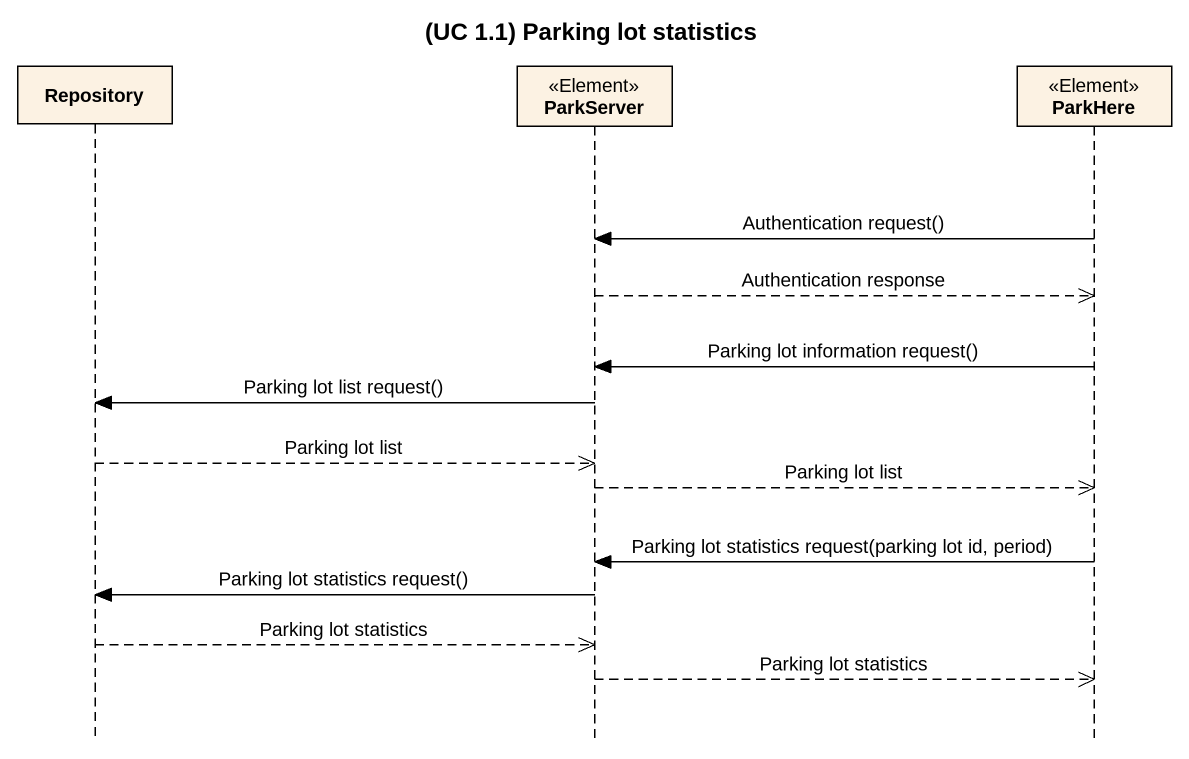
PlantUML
@startuml
title (UC 1.1) Parking lot statistics
hide footbox
participant Repository
participant ParkServer <<Element>>
participant ParkHere <<Element>>

ParkHere -> ParkServer : Authentication request()
ParkServer -->> ParkHere : Authentication response
ParkHere -> ParkServer : Parking lot information request()
ParkServer -> Repository : Parking lot list request()
Repository -->> ParkServer : Parking lot list
ParkServer -->> ParkHere : Parking lot list
ParkHere -> ParkServer : Parking lot statistics request(parking lot id, period)
ParkServer -> Repository : Parking lot statistics request()
Repository -->> ParkServer : Parking lot statistics
ParkServer -->> ParkHere : Parking lot statistics
@enduml
